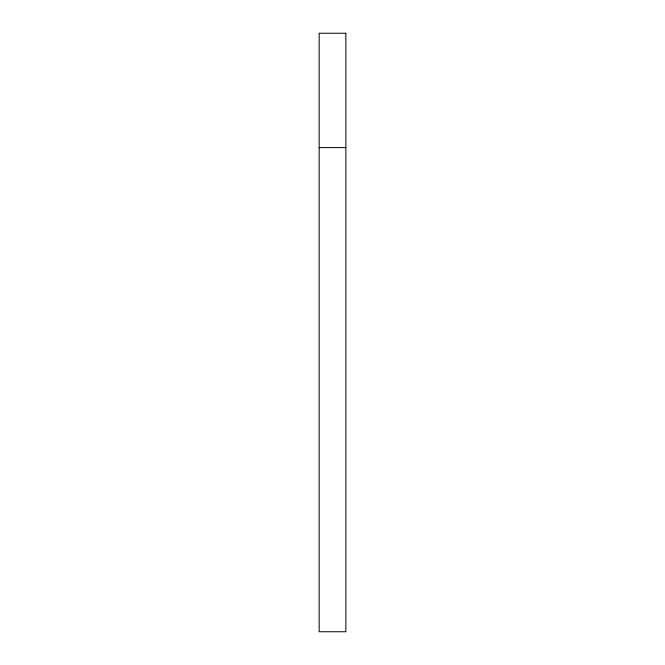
<?xml version="1.0" encoding="UTF-8"?>
<svg xmlns="http://www.w3.org/2000/svg" width="665" height="665" viewBox="0 0 665 665"><rect width="100%" height="100%" fill="white"/><g stroke="black" fill="none" stroke-linecap="round" stroke-linejoin="round"><path stroke-width="1" d="M319.158 147.613L345.842 147.613M345.842 33.25L319.158 33.25L319.158 631.75L345.842 631.75L345.842 33.25"/></g></svg>
